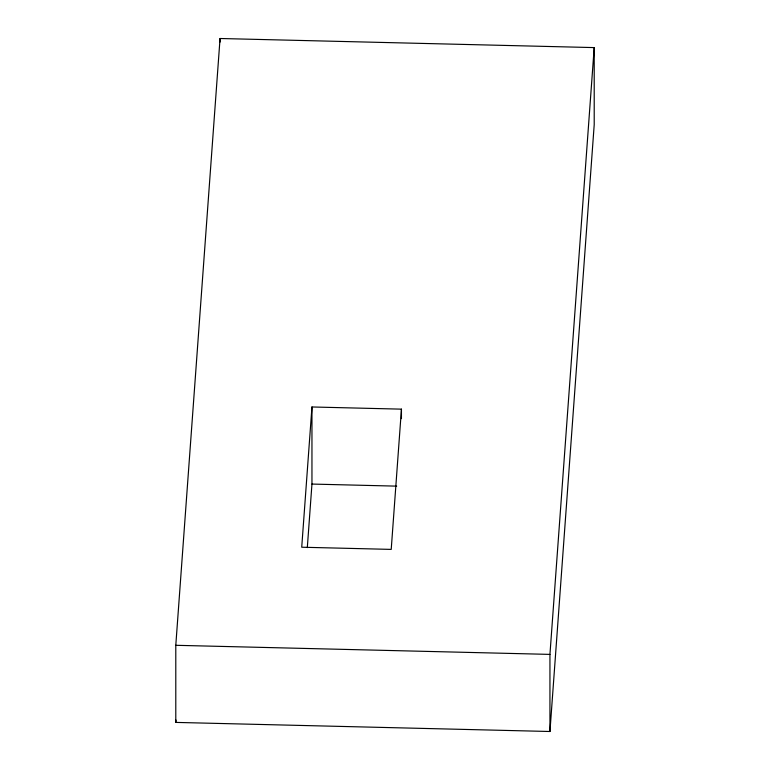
<?xml version="1.0" encoding="UTF-8"?>
<svg xmlns="http://www.w3.org/2000/svg" width="770" height="770" viewBox="0 0 770 770"><rect width="100%" height="100%" fill="white"/><g stroke="black" fill="none" stroke-linecap="round" stroke-linejoin="round"><path stroke-width="1.16" d="M175.791 645.299L220.056 38.5L594.209 47.596L594.209 124.702L549.944 731.5L175.791 722.404L175.791 645.299L549.944 654.394L594.209 47.596M175.791 722.404L175.964 719.998M311.956 406.974L301.725 547.22L391.218 549.395L401.449 409.149L311.956 406.974L311.956 484.07L307.317 547.605M311.956 484.07L396.675 486.139M549.944 654.394L549.944 731.5M401.449 409.149L401.449 418.639M220.056 38.5L220.056 42.061"/></g></svg>
